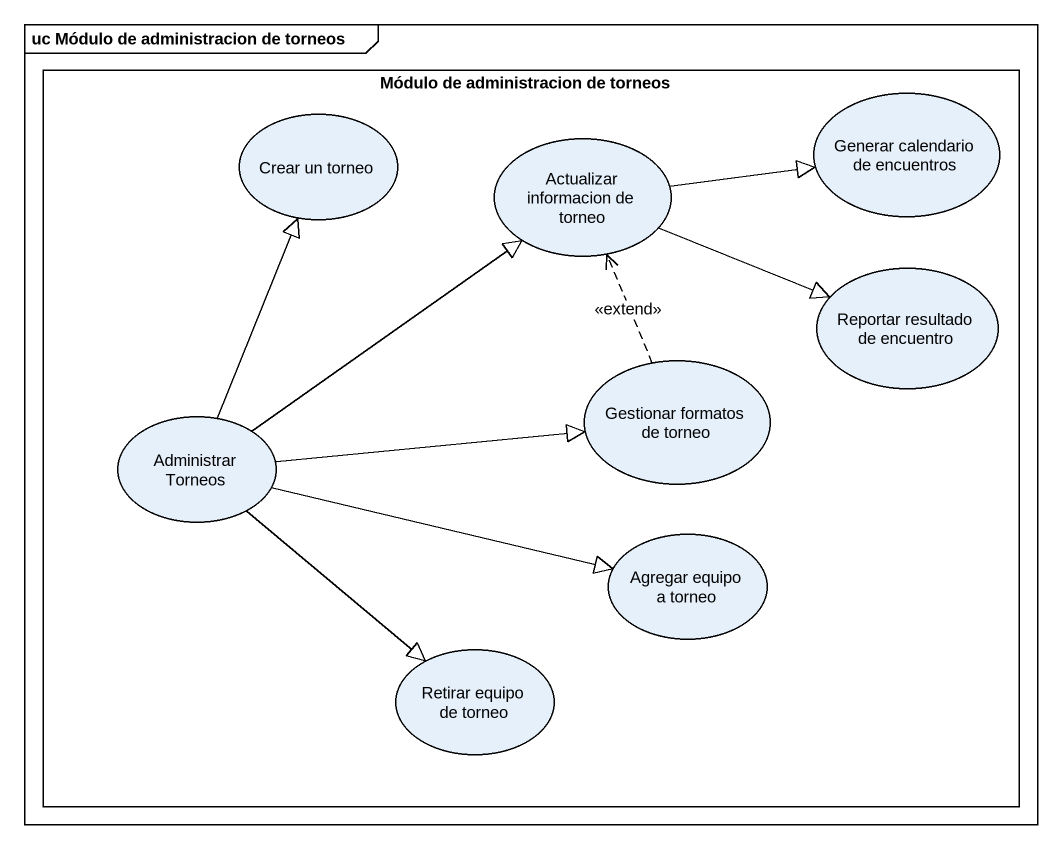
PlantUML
@startuml
mainframe uc Módulo de administracion de torneos
rectangle "Módulo de administracion de torneos" as Módulo_de_administracion_de {
  usecase "Generar calendario de encuentros" as Generar_calendario_de
  usecase "Crear un torneo" as Crear_un_torneo
  usecase "Actualizar informacion de torneo" as Actualizar_informacion_de
  usecase "Reportar resultado de encuentro" as Reportar_resultado_de
  usecase "Gestionar formatos de torneo" as Gestionar_formatos_de_torneo
  usecase "Administrar Torneos" as Administrar_Torneos
  usecase "Agregar equipo a torneo" as Agregar_equipo_a_torneo
  usecase "Retirar equipo de torneo" as Retirar_equipo_de_torneo
}
Actualizar_informacion_de -right-|> Generar_calendario_de
Actualizar_informacion_de -right-|> Reportar_resultado_de
Gestionar_formatos_de_torneo .up.> Actualizar_informacion_de : <<extend>>
Administrar_Torneos -up-|> Crear_un_torneo
Administrar_Torneos -up-|> Actualizar_informacion_de
Administrar_Torneos -right-|> Gestionar_formatos_de_torneo
Administrar_Torneos -right-|> Agregar_equipo_a_torneo
Administrar_Torneos --|> Retirar_equipo_de_torneo
@enduml
